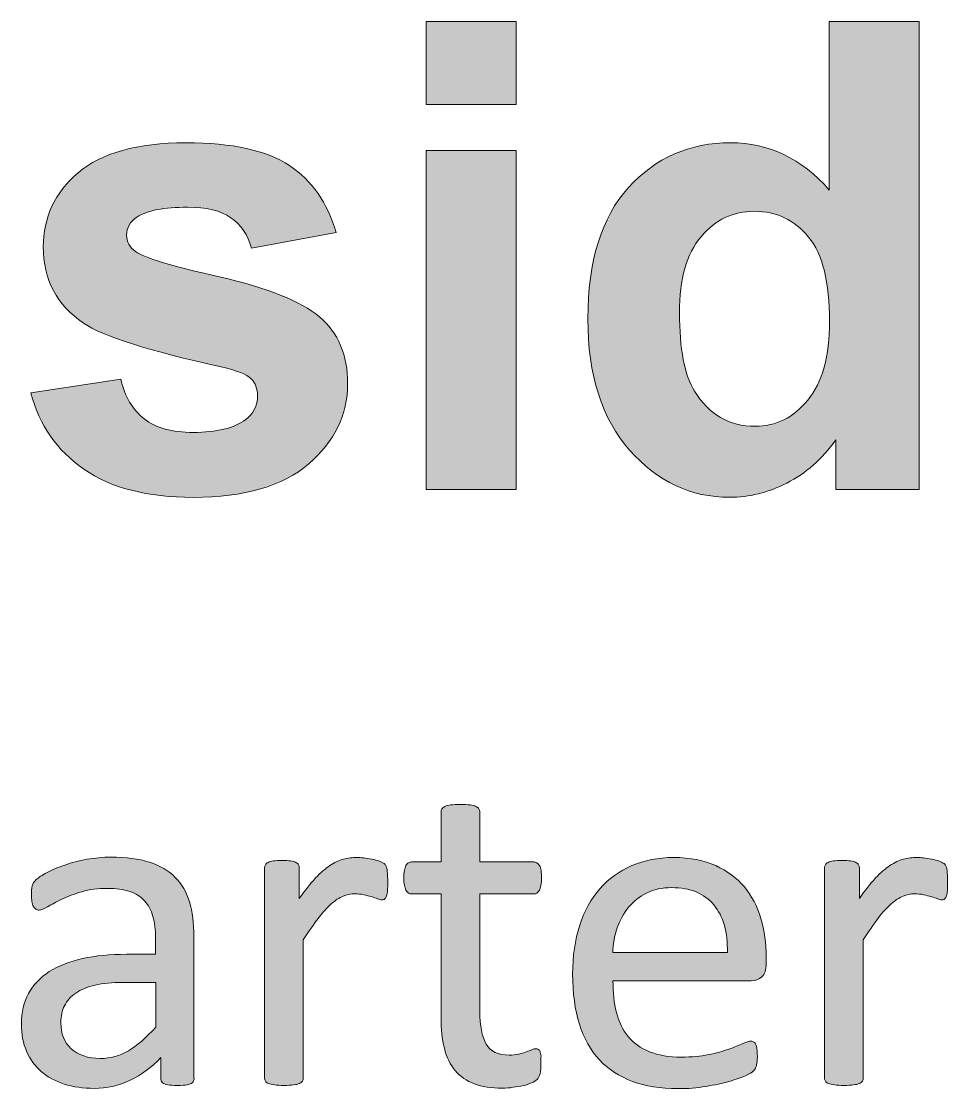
# Model space of a CAD drawing. Header units: inches. Extents: x 247 to 2765, y -1897 to -1110.
# Drawn here: x 695.61 to 703.25, y -1879.06 to -1870.26 of the extents above; entities that cross this region are included whole.
import ezdxf

# ---------------------------------------------------------------- set-up
doc = ezdxf.new("R2010")
doc.units = ezdxf.units.IN
doc.header["$MEASUREMENT"] = 0
doc.layers.add('Layer 1', color=7, linetype='Continuous')

# ---------------------------------------------------------------- blocks, each defined once
blk = doc.blocks.new('block 48')
at = {"layer": 'Layer 1', "true_color": 0x010202}
h = blk.add_hatch(color=98, dxfattribs=at)
h.dxf.hatch_style = 2
edge = h.paths.add_edge_path()
edge.add_spline(control_points=[(699.8951, -1878.8479), (699.8951, -1878.8845), (699.893, -1878.9141), (699.8879, -1878.9372), (699.882, -1878.9585), (699.8751, -1878.9737), (699.8648, -1878.9847), (699.8551, -1878.9947), (699.84, -1879.0047), (699.8186, -1879.0136), (699.7973, -1879.0216), (699.7745, -1879.0302), (699.749, -1879.0357), (699.7228, -1879.0429), (699.6946, -1879.0467), (699.665, -1879.0502), (699.6353, -1879.0553), (699.6064, -1879.0574), (699.5768, -1879.0574), (699.4865, -1879.0574), (699.4086, -1879.045), (699.3459, -1879.0205), (699.2812, -1878.9981), (699.2288, -1878.9606), (699.1882, -1878.9124), (699.1475, -1878.8641), (699.1172, -1878.8025), (699.0986, -1878.7284), (699.0796, -1878.6547), (699.071, -1878.5678), (699.071, -1878.469), (699.071, -1878.469), (699.071, -1877.4554), (699.071, -1877.4554), (699.071, -1877.4554), (698.8281, -1877.4554), (698.8281, -1877.4554), (698.8082, -1877.4554), (698.793, -1877.4451), (698.782, -1877.4244), (698.7703, -1877.4027), (698.7641, -1877.3707), (698.7641, -1877.3245), (698.7641, -1877.2997), (698.7661, -1877.2797), (698.7696, -1877.2625), (698.773, -1877.2449), (698.7772, -1877.2322), (698.782, -1877.2212), (698.7871, -1877.2101), (698.793, -1877.2026), (698.8027, -1877.1984), (698.8102, -1877.1936), (698.8206, -1877.1915), (698.8302, -1877.1915), (698.8302, -1877.1915), (699.0714, -1877.1915), (699.0714, -1877.1915), (699.0714, -1877.1915), (699.0714, -1876.7795), (699.0714, -1876.7795), (699.0714, -1876.7699), (699.0734, -1876.7623), (699.0786, -1876.754), (699.0841, -1876.7468), (699.0917, -1876.7395), (699.1034, -1876.734), (699.1151, -1876.7268), (699.1323, -1876.7244), (699.153, -1876.7216), (699.1744, -1876.7189), (699.1995, -1876.7175), (699.2309, -1876.7175), (699.2633, -1876.7175), (699.2894, -1876.7189), (699.3101, -1876.7216), (699.3308, -1876.7244), (699.347, -1876.7278), (699.3583, -1876.734), (699.3701, -1876.7395), (699.3787, -1876.7464), (699.3832, -1876.754), (699.3887, -1876.7623), (699.3904, -1876.7699), (699.3904, -1876.7795), (699.3904, -1876.7795), (699.3904, -1877.1915), (699.3904, -1877.1915), (699.3904, -1877.1915), (699.8362, -1877.1915), (699.8362, -1877.1915), (699.8458, -1877.1915), (699.8562, -1877.1936), (699.8624, -1877.1984), (699.8699, -1877.2043), (699.8768, -1877.2108), (699.8837, -1877.2212), (699.8899, -1877.2322), (699.8927, -1877.2449), (699.8961, -1877.2625), (699.8989, -1877.279), (699.9003, -1877.299), (699.9003, -1877.3245), (699.9003, -1877.3707), (699.8941, -1877.4038), (699.8823, -1877.4244), (699.8713, -1877.4451), (699.8562, -1877.4554), (699.8362, -1877.4554), (699.8362, -1877.4554), (699.3904, -1877.4554), (699.3904, -1877.4554), (699.3904, -1877.4554), (699.3904, -1878.4228), (699.3904, -1878.4228), (699.3904, -1878.542), (699.409, -1878.6323), (699.4434, -1878.6929), (699.4786, -1878.7542), (699.5409, -1878.7845), (699.6329, -1878.7845), (699.6619, -1878.7845), (699.6877, -1878.7818), (699.7122, -1878.7773), (699.7345, -1878.7701), (699.7556, -1878.7656), (699.7742, -1878.7577), (699.7928, -1878.7515), (699.8079, -1878.747), (699.821, -1878.7398), (699.8327, -1878.7336), (699.8444, -1878.7325), (699.8562, -1878.7325), (699.8624, -1878.7325), (699.8679, -1878.7339), (699.8741, -1878.7373), (699.8806, -1878.7401), (699.8844, -1878.7463), (699.8879, -1878.7553), (699.8906, -1878.7649), (699.8941, -1878.7777), (699.8961, -1878.7925), (699.8944, -1878.8062), (699.8951, -1878.8249), (699.8951, -1878.8479)], knot_values=[0, 0, 0, 0, 1, 1, 1, 2, 2, 2, 3, 3, 3, 4, 4, 4, 5, 5, 5, 6, 6, 6, 7, 7, 7, 8, 8, 8, 9, 9, 9, 10, 10, 10, 11, 11, 11, 12, 12, 12, 13, 13, 13, 14, 14, 14, 15, 15, 15, 16, 16, 16, 17, 17, 17, 18, 18, 18, 19, 19, 19, 20, 20, 20, 21, 21, 21, 22, 22, 22, 23, 23, 23, 24, 24, 24, 25, 25, 25, 26, 26, 26, 27, 27, 27, 28, 28, 28, 29, 29, 29, 30, 30, 30, 31, 31, 31, 32, 32, 32, 33, 33, 33, 34, 34, 34, 35, 35, 35, 36, 36, 36, 37, 37, 37, 38, 38, 38, 39, 39, 39, 40, 40, 40, 41, 41, 41, 42, 42, 42, 43, 43, 43, 44, 44, 44, 45, 45, 45, 46, 46, 46, 47, 47, 47, 48, 48, 48, 48], degree=3, periodic=1)
h = blk.add_hatch(color=98, dxfattribs=at)
h.dxf.hatch_style = 2
edge = h.paths.add_edge_path()
edge.add_spline(control_points=[(697.0343, -1878.9761), (697.0343, -1878.9913), (697.0281, -1879.003), (697.0184, -1879.0123), (697.0088, -1879.0195), (696.995, -1879.0254), (696.9764, -1879.0295), (696.9585, -1879.0329), (696.9323, -1879.035), (696.8965, -1879.035), (696.8634, -1879.035), (696.8365, -1879.0329), (696.8159, -1879.0295), (696.7959, -1879.0254), (696.7814, -1879.0198), (696.7725, -1879.0123), (696.7642, -1879.004), (696.7597, -1878.9913), (696.7597, -1878.9761), (696.7597, -1878.9761), (696.7597, -1878.8038), (696.7597, -1878.8038), (696.6836, -1878.8845), (696.5995, -1878.9465), (696.5058, -1878.9913), (696.4121, -1879.0367), (696.3143, -1879.0588), (696.2102, -1879.0588), (696.1186, -1879.0588), (696.0359, -1879.0471), (695.9622, -1879.0229), (695.8884, -1878.9992), (695.8251, -1878.9647), (695.7734, -1878.9196), (695.722, -1878.8745), (695.6811, -1878.8204), (695.6521, -1878.7532), (695.6232, -1878.6877), (695.6087, -1878.6137), (695.6087, -1878.53), (695.6087, -1878.4321), (695.629, -1878.3467), (695.6686, -1878.2757), (695.7079, -1878.2034), (695.7651, -1878.1434), (695.8395, -1878.0955), (695.9139, -1878.048), (696.0056, -1878.0132), (696.1127, -1877.988), (696.2206, -1877.9653), (696.3418, -1877.9529), (696.4762, -1877.9529), (696.4762, -1877.9529), (696.7156, -1877.9529), (696.7156, -1877.9529), (696.7156, -1877.9529), (696.7156, -1877.8175), (696.7156, -1877.8175), (696.7156, -1877.751), (696.7084, -1877.6918), (696.6939, -1877.6401), (696.6801, -1877.5888), (696.657, -1877.5453), (696.6257, -1877.5126), (696.594, -1877.4782), (696.5537, -1877.4527), (696.5031, -1877.4348), (696.4528, -1877.4172), (696.3914, -1877.4093), (696.3187, -1877.4093), (696.2398, -1877.4093), (696.1696, -1877.4179), (696.1076, -1877.4375), (696.0442, -1877.4561), (695.9904, -1877.4758), (695.9436, -1877.4988), (695.896, -1877.5209), (695.8574, -1877.5422), (695.8257, -1877.5608), (695.794, -1877.5795), (695.7713, -1877.5884), (695.7555, -1877.5884), (695.7458, -1877.5884), (695.7355, -1877.5863), (695.7286, -1877.5808), (695.7214, -1877.575), (695.7141, -1877.5681), (695.7086, -1877.5581), (695.7014, -1877.5478), (695.6983, -1877.5347), (695.6962, -1877.5181), (695.6928, -1877.5023), (695.6914, -1877.4844), (695.6914, -1877.4668), (695.6914, -1877.4334), (695.6941, -1877.4089), (695.6986, -1877.3893), (695.7028, -1877.3707), (695.7138, -1877.3528), (695.731, -1877.3373), (695.7496, -1877.3207), (695.7792, -1877.3004), (695.822, -1877.2787), (695.8633, -1877.256), (695.9129, -1877.2353), (695.9687, -1877.2167), (696.0225, -1877.197), (696.0831, -1877.1812), (696.1492, -1877.1695), (696.2154, -1877.1588), (696.2808, -1877.1509), (696.3477, -1877.1509), (696.4731, -1877.1509), (696.5785, -1877.1654), (696.666, -1877.1936), (696.7535, -1877.2219), (696.8231, -1877.2632), (696.8789, -1877.3183), (696.932, -1877.3721), (696.9719, -1877.4406), (696.996, -1877.5209), (697.0202, -1877.6018), (697.0326, -1877.6959), (697.0326, -1877.8051), (697.0326, -1877.8051), (697.0326, -1878.974), (697.0326, -1878.974), (697.0326, -1878.974), (697.0339, -1878.974), (697.0339, -1878.974), (697.0339, -1878.974), (697.0339, -1878.9761), (697.0339, -1878.9761), (697.0339, -1878.9761), (697.0343, -1878.9761), (697.0343, -1878.9761)], knot_values=[0, 0, 0, 0, 1, 1, 1, 2, 2, 2, 3, 3, 3, 4, 4, 4, 5, 5, 5, 6, 6, 6, 7, 7, 7, 8, 8, 8, 9, 9, 9, 10, 10, 10, 11, 11, 11, 12, 12, 12, 13, 13, 13, 14, 14, 14, 15, 15, 15, 16, 16, 16, 17, 17, 17, 18, 18, 18, 19, 19, 19, 20, 20, 20, 21, 21, 21, 22, 22, 22, 23, 23, 23, 24, 24, 24, 25, 25, 25, 26, 26, 26, 27, 27, 27, 28, 28, 28, 29, 29, 29, 30, 30, 30, 31, 31, 31, 32, 32, 32, 33, 33, 33, 34, 34, 34, 35, 35, 35, 36, 36, 36, 37, 37, 37, 38, 38, 38, 39, 39, 39, 40, 40, 40, 41, 41, 41, 42, 42, 42, 43, 43, 43, 44, 44, 44, 45, 45, 45, 45], degree=3, periodic=1)
edge = h.paths.add_edge_path()
edge.add_spline(control_points=[(696.718, -1878.1844), (696.718, -1878.1844), (696.4459, -1878.1844), (696.4459, -1878.1844), (696.3584, -1878.1844), (696.2826, -1878.192), (696.2181, -1878.2068), (696.1534, -1878.222), (696.1003, -1878.2433), (696.0583, -1878.2729), (696.0156, -1878.3012), (695.9846, -1878.3374), (695.9646, -1878.378), (695.9439, -1878.417), (695.935, -1878.4638), (695.935, -1878.5172), (695.935, -1878.6075), (695.9625, -1878.6791), (696.0197, -1878.7322), (696.0769, -1878.7842), (696.1575, -1878.8121), (696.2602, -1878.8121), (696.3429, -1878.8121), (696.4214, -1878.7914), (696.4917, -1878.7487), (696.5633, -1878.7067), (696.6378, -1878.6412), (696.717, -1878.5544), (696.717, -1878.5544), (696.717, -1878.1848), (696.717, -1878.1848), (696.717, -1878.1848), (696.718, -1878.1844), (696.718, -1878.1844), (696.718, -1878.1844), (696.718, -1878.1844), (696.718, -1878.1844)], knot_values=[0, 0, 0, 0, 1, 1, 1, 2, 2, 2, 3, 3, 3, 4, 4, 4, 5, 5, 5, 6, 6, 6, 7, 7, 7, 8, 8, 8, 9, 9, 9, 10, 10, 10, 11, 11, 11, 12, 12, 12, 12], degree=3, periodic=1)
h = blk.add_hatch(color=98, dxfattribs=at)
h.dxf.hatch_style = 2
edge = h.paths.add_edge_path()
edge.add_spline(control_points=[(698.6314, -1877.3545), (698.6314, -1877.3827), (698.6307, -1877.4058), (698.6294, -1877.4261), (698.628, -1877.4454), (698.6252, -1877.4606), (698.6221, -1877.4709), (698.6176, -1877.482), (698.6135, -1877.4902), (698.6077, -1877.4964), (698.6004, -1877.5019), (698.5942, -1877.5037), (698.5839, -1877.5037), (698.5736, -1877.5037), (698.5615, -1877.5009), (698.5467, -1877.4964), (698.5322, -1877.4892), (698.515, -1877.4847), (698.4964, -1877.4775), (698.4771, -1877.472), (698.4571, -1877.4675), (698.4337, -1877.4616), (698.4096, -1877.4568), (698.3851, -1877.4544), (698.3586, -1877.4544), (698.3255, -1877.4544), (698.2938, -1877.4606), (698.2635, -1877.4737), (698.2318, -1877.4868), (698.1994, -1877.5074), (698.166, -1877.5371), (698.1322, -1877.5667), (698.0968, -1877.606), (698.0589, -1877.6542), (698.0223, -1877.7049), (697.9796, -1877.7641), (697.9348, -1877.8351), (697.9348, -1877.8351), (697.9348, -1878.9744), (697.9348, -1878.9744), (697.9348, -1878.9847), (697.9317, -1878.994), (697.9273, -1879.0006), (697.9224, -1879.0071), (697.9138, -1879.0136), (697.9031, -1879.0185), (697.8914, -1879.025), (697.8756, -1879.0274), (697.8546, -1879.0302), (697.8335, -1879.0329), (697.8074, -1879.0343), (697.775, -1879.0343), (697.7433, -1879.0343), (697.7185, -1879.0329), (697.6971, -1879.0302), (697.6758, -1879.0281), (697.6603, -1879.0229), (697.6475, -1879.0185), (697.6355, -1879.0136), (697.6262, -1879.0074), (697.6227, -1879.0006), (697.6186, -1878.993), (697.6158, -1878.9847), (697.6158, -1878.9744), (697.6158, -1878.9744), (697.6158, -1877.2401), (697.6158, -1877.2401), (697.6158, -1877.2301), (697.6172, -1877.2208), (697.6217, -1877.2139), (697.6262, -1877.2074), (697.633, -1877.2012), (697.6441, -1877.1946), (697.6558, -1877.1891), (697.6702, -1877.185), (697.6882, -1877.1829), (697.7068, -1877.1809), (697.7302, -1877.1802), (697.7598, -1877.1802), (697.7881, -1877.1802), (697.8112, -1877.1809), (697.8294, -1877.1829), (697.8487, -1877.1853), (697.8632, -1877.1902), (697.8728, -1877.1946), (697.8828, -1877.2019), (697.8914, -1877.207), (697.8949, -1877.2139), (697.8987, -1877.2215), (697.9018, -1877.2301), (697.9018, -1877.2401), (697.9018, -1877.2401), (697.9018, -1877.4923), (697.9018, -1877.4923), (697.95, -1877.4244), (697.9948, -1877.3676), (698.0361, -1877.3235), (698.0771, -1877.2801), (698.1167, -1877.2449), (698.1546, -1877.2208), (698.1915, -1877.1953), (698.229, -1877.1781), (698.2652, -1877.1685), (698.3021, -1877.1605), (698.3383, -1877.154), (698.3758, -1877.154), (698.393, -1877.154), (698.4123, -1877.1554), (698.433, -1877.1585), (698.4544, -1877.1598), (698.4764, -1877.164), (698.4991, -1877.1678), (698.5219, -1877.1743), (698.5432, -1877.1788), (698.5622, -1877.185), (698.5811, -1877.1922), (698.5942, -1877.1981), (698.6018, -1877.2053), (698.6094, -1877.2115), (698.6142, -1877.2177), (698.617, -1877.2239), (698.6201, -1877.2294), (698.6225, -1877.237), (698.6245, -1877.2463), (698.6259, -1877.2542), (698.628, -1877.2684), (698.6287, -1877.2846), (698.6294, -1877.3007), (698.6314, -1877.3255), (698.6314, -1877.3545)], knot_values=[0, 0, 0, 0, 1, 1, 1, 2, 2, 2, 3, 3, 3, 4, 4, 4, 5, 5, 5, 6, 6, 6, 7, 7, 7, 8, 8, 8, 9, 9, 9, 10, 10, 10, 11, 11, 11, 12, 12, 12, 13, 13, 13, 14, 14, 14, 15, 15, 15, 16, 16, 16, 17, 17, 17, 18, 18, 18, 19, 19, 19, 20, 20, 20, 21, 21, 21, 22, 22, 22, 23, 23, 23, 24, 24, 24, 25, 25, 25, 26, 26, 26, 27, 27, 27, 28, 28, 28, 29, 29, 29, 30, 30, 30, 31, 31, 31, 32, 32, 32, 33, 33, 33, 34, 34, 34, 35, 35, 35, 36, 36, 36, 37, 37, 37, 38, 38, 38, 39, 39, 39, 40, 40, 40, 41, 41, 41, 42, 42, 42, 43, 43, 43, 43], degree=3, periodic=1)
h = blk.add_hatch(color=98, dxfattribs=at)
h.dxf.hatch_style = 2
edge = h.paths.add_edge_path()
edge.add_spline(control_points=[(701.7537, -1878.0328), (701.7537, -1878.0831), (701.7417, -1878.1183), (701.7169, -1878.1396), (701.6921, -1878.162), (701.6631, -1878.1713), (701.6307, -1878.1713), (701.6307, -1878.1713), (700.4894, -1878.1713), (700.4894, -1878.1713), (700.4894, -1878.2678), (700.498, -1878.3553), (700.5183, -1878.4318), (700.5379, -1878.5089), (700.5696, -1878.5751), (700.6144, -1878.6305), (700.6592, -1878.686), (700.7185, -1878.7274), (700.7901, -1878.7563), (700.8625, -1878.7859), (700.9514, -1878.8011), (701.0554, -1878.8011), (701.1381, -1878.8011), (701.2118, -1878.7942), (701.2766, -1878.7804), (701.3413, -1878.7673), (701.3972, -1878.7522), (701.444, -1878.7356), (701.4922, -1878.7191), (701.5294, -1878.7039), (701.5605, -1878.6901), (701.5908, -1878.6771), (701.6128, -1878.6695), (701.6287, -1878.6695), (701.6373, -1878.6695), (701.6459, -1878.6722), (701.6524, -1878.6771), (701.6597, -1878.6812), (701.6645, -1878.6881), (701.6693, -1878.697), (701.6728, -1878.7063), (701.6762, -1878.7194), (701.6766, -1878.7349), (701.6793, -1878.7508), (701.6807, -1878.7701), (701.6807, -1878.7935), (701.6807, -1878.81), (701.68, -1878.8245), (701.6786, -1878.8369), (701.6766, -1878.8493), (701.6752, -1878.8593), (701.6731, -1878.87), (701.671, -1878.8807), (701.6669, -1878.8879), (701.6641, -1878.8962), (701.6586, -1878.9031), (701.6545, -1878.9106), (701.6462, -1878.9182), (701.6387, -1878.9258), (701.6187, -1878.9379), (701.5835, -1878.9544), (701.5484, -1878.9702), (701.5029, -1878.9861), (701.4478, -1879.0012), (701.3934, -1879.0164), (701.3286, -1879.0309), (701.2562, -1879.0426), (701.1832, -1879.055), (701.106, -1879.0612), (701.0247, -1879.0612), (700.8821, -1879.0612), (700.7567, -1879.0412), (700.6496, -1879.0012), (700.5424, -1878.9613), (700.4518, -1878.9027), (700.3781, -1878.8242), (700.3051, -1878.746), (700.2499, -1878.6478), (700.2124, -1878.5293), (700.1755, -1878.4114), (700.1569, -1878.2726), (700.1569, -1878.1172), (700.1569, -1877.9684), (700.1769, -1877.833), (700.2148, -1877.7138), (700.2527, -1877.5953), (700.3092, -1877.4947), (700.3815, -1877.4124), (700.4539, -1877.3297), (700.5421, -1877.2663), (700.6447, -1877.2215), (700.7474, -1877.1774), (700.8618, -1877.155), (700.9899, -1877.155), (701.1271, -1877.155), (701.2425, -1877.1774), (701.3372, -1877.2215), (701.4326, -1877.2656), (701.5115, -1877.3242), (701.5735, -1877.3979), (701.6356, -1877.4716), (701.6814, -1877.5584), (701.71, -1877.6577), (701.7389, -1877.7565), (701.7527, -1877.8626), (701.7527, -1877.9756), (701.7527, -1877.9756), (701.7537, -1878.0328), (701.7537, -1878.0328), (701.7537, -1878.0328), (701.7537, -1878.0328), (701.7537, -1878.0328)], knot_values=[0, 0, 0, 0, 1, 1, 1, 2, 2, 2, 3, 3, 3, 4, 4, 4, 5, 5, 5, 6, 6, 6, 7, 7, 7, 8, 8, 8, 9, 9, 9, 10, 10, 10, 11, 11, 11, 12, 12, 12, 13, 13, 13, 14, 14, 14, 15, 15, 15, 16, 16, 16, 17, 17, 17, 18, 18, 18, 19, 19, 19, 20, 20, 20, 21, 21, 21, 22, 22, 22, 23, 23, 23, 24, 24, 24, 25, 25, 25, 26, 26, 26, 27, 27, 27, 28, 28, 28, 29, 29, 29, 30, 30, 30, 31, 31, 31, 32, 32, 32, 33, 33, 33, 34, 34, 34, 35, 35, 35, 36, 36, 36, 37, 37, 37, 37], degree=3, periodic=1)
edge = h.paths.add_edge_path()
edge.add_spline(control_points=[(701.4333, -1877.9388), (701.4375, -1877.7703), (701.3996, -1877.6394), (701.3217, -1877.546), (701.2438, -1877.4503), (701.1281, -1877.4034), (700.9744, -1877.4034), (700.8952, -1877.4034), (700.827, -1877.4179), (700.767, -1877.4475), (700.7078, -1877.4771), (700.6575, -1877.5164), (700.6182, -1877.5646), (700.5776, -1877.6146), (700.5466, -1877.6707), (700.5245, -1877.7355), (700.5021, -1877.7999), (700.4894, -1877.8678), (700.4876, -1877.9388), (700.4876, -1877.9388), (701.4333, -1877.9388), (701.4333, -1877.9388), (701.4333, -1877.9388), (701.4333, -1877.9388), (701.4333, -1877.9388)], knot_values=[0, 0, 0, 0, 1, 1, 1, 2, 2, 2, 3, 3, 3, 4, 4, 4, 5, 5, 5, 6, 6, 6, 7, 7, 7, 8, 8, 8, 8], degree=3, periodic=1)
h = blk.add_hatch(color=98, dxfattribs=at)
h.dxf.hatch_style = 2
edge = h.paths.add_edge_path()
edge.add_spline(control_points=[(703.2506, -1877.3545), (703.2506, -1877.3827), (703.2499, -1877.4058), (703.2485, -1877.4261), (703.2479, -1877.4454), (703.2444, -1877.4606), (703.2413, -1877.4709), (703.2372, -1877.482), (703.2324, -1877.4902), (703.2268, -1877.4964), (703.22, -1877.5019), (703.2131, -1877.5037), (703.2027, -1877.5037), (703.1931, -1877.5037), (703.1807, -1877.5009), (703.1662, -1877.4964), (703.1517, -1877.4892), (703.1345, -1877.4847), (703.1159, -1877.4775), (703.0959, -1877.472), (703.0759, -1877.4675), (703.0525, -1877.4616), (703.0298, -1877.4568), (703.0043, -1877.4544), (702.9774, -1877.4544), (702.945, -1877.4544), (702.9127, -1877.4606), (702.8823, -1877.4737), (702.8513, -1877.4868), (702.8183, -1877.5074), (702.7852, -1877.5371), (702.7511, -1877.5667), (702.7156, -1877.606), (702.678, -1877.6542), (702.6412, -1877.7049), (702.5991, -1877.7641), (702.5544, -1877.8351), (702.5544, -1877.8351), (702.5544, -1878.9744), (702.5544, -1878.9744), (702.5544, -1878.9847), (702.5516, -1878.994), (702.5468, -1879.0006), (702.5416, -1879.0074), (702.5333, -1879.0136), (702.5223, -1879.0185), (702.5113, -1879.025), (702.4948, -1879.0274), (702.4741, -1879.0302), (702.4527, -1879.0329), (702.4269, -1879.0343), (702.3942, -1879.0343), (702.3632, -1879.0343), (702.338, -1879.0329), (702.317, -1879.0302), (702.2953, -1879.0281), (702.2801, -1879.0229), (702.2674, -1879.0185), (702.2557, -1879.0136), (702.246, -1879.0074), (702.2426, -1879.0006), (702.2378, -1878.993), (702.2353, -1878.9847), (702.2353, -1878.9744), (702.2353, -1878.9744), (702.2353, -1877.2401), (702.2353, -1877.2401), (702.2353, -1877.2301), (702.2371, -1877.2208), (702.2419, -1877.2139), (702.2453, -1877.207), (702.2529, -1877.2012), (702.2639, -1877.1946), (702.275, -1877.1891), (702.2901, -1877.185), (702.308, -1877.1829), (702.3266, -1877.1809), (702.3494, -1877.1802), (702.379, -1877.1802), (702.4073, -1877.1802), (702.4307, -1877.1809), (702.4493, -1877.1829), (702.4679, -1877.1853), (702.4824, -1877.1902), (702.4927, -1877.1946), (702.5023, -1877.2019), (702.5106, -1877.207), (702.5151, -1877.2139), (702.5185, -1877.2215), (702.522, -1877.2301), (702.522, -1877.2401), (702.522, -1877.2401), (702.522, -1877.4923), (702.522, -1877.4923), (702.5695, -1877.4244), (702.6143, -1877.3676), (702.6563, -1877.3235), (702.697, -1877.2801), (702.7373, -1877.2449), (702.7748, -1877.2208), (702.8117, -1877.1953), (702.8486, -1877.1781), (702.8854, -1877.1685), (702.922, -1877.1605), (702.9585, -1877.154), (702.9957, -1877.154), (703.0129, -1877.154), (703.0322, -1877.1554), (703.0522, -1877.1585), (703.0746, -1877.1598), (703.0956, -1877.164), (703.1187, -1877.1678), (703.1414, -1877.1743), (703.1628, -1877.1788), (703.1821, -1877.185), (703.2007, -1877.1922), (703.2138, -1877.1981), (703.2213, -1877.2053), (703.2286, -1877.2115), (703.2337, -1877.2177), (703.2365, -1877.2239), (703.2392, -1877.2294), (703.2413, -1877.237), (703.2434, -1877.2463), (703.2454, -1877.2546), (703.2472, -1877.2684), (703.2479, -1877.2846), (703.2485, -1877.3007), (703.2506, -1877.3255), (703.2506, -1877.3545)], knot_values=[0, 0, 0, 0, 1, 1, 1, 2, 2, 2, 3, 3, 3, 4, 4, 4, 5, 5, 5, 6, 6, 6, 7, 7, 7, 8, 8, 8, 9, 9, 9, 10, 10, 10, 11, 11, 11, 12, 12, 12, 13, 13, 13, 14, 14, 14, 15, 15, 15, 16, 16, 16, 17, 17, 17, 18, 18, 18, 19, 19, 19, 20, 20, 20, 21, 21, 21, 22, 22, 22, 23, 23, 23, 24, 24, 24, 25, 25, 25, 26, 26, 26, 27, 27, 27, 28, 28, 28, 29, 29, 29, 30, 30, 30, 31, 31, 31, 32, 32, 32, 33, 33, 33, 34, 34, 34, 35, 35, 35, 36, 36, 36, 37, 37, 37, 38, 38, 38, 39, 39, 39, 40, 40, 40, 41, 41, 41, 42, 42, 42, 43, 43, 43, 43], degree=3, periodic=1)
at = {"layer": 'Layer 1', "lineweight": 0}
for points, knots in [([(699.8951, -1878.8479), (699.8951, -1878.8845), (699.893, -1878.9141), (699.8879, -1878.9372), (699.882, -1878.9585), (699.8751, -1878.9737), (699.8648, -1878.9847), (699.8551, -1878.9947), (699.84, -1879.0047), (699.8186, -1879.0136), (699.7973, -1879.0216), (699.7745, -1879.0302), (699.749, -1879.0357), (699.7228, -1879.0429), (699.6946, -1879.0467), (699.665, -1879.0502), (699.6353, -1879.0553), (699.6064, -1879.0574), (699.5768, -1879.0574), (699.4865, -1879.0574), (699.4086, -1879.045), (699.3459, -1879.0205), (699.2812, -1878.9981), (699.2288, -1878.9606), (699.1882, -1878.9124), (699.1475, -1878.8641), (699.1172, -1878.8025), (699.0986, -1878.7284), (699.0796, -1878.6547), (699.071, -1878.5678), (699.071, -1878.469), (699.071, -1878.469), (699.071, -1877.4554), (699.071, -1877.4554), (699.071, -1877.4554), (698.8281, -1877.4554), (698.8281, -1877.4554), (698.8082, -1877.4554), (698.793, -1877.4451), (698.782, -1877.4244), (698.7703, -1877.4027), (698.7641, -1877.3707), (698.7641, -1877.3245), (698.7641, -1877.2997), (698.7661, -1877.2797), (698.7696, -1877.2625), (698.773, -1877.2449), (698.7772, -1877.2322), (698.782, -1877.2212), (698.7871, -1877.2101), (698.793, -1877.2026), (698.8027, -1877.1984), (698.8102, -1877.1936), (698.8206, -1877.1915), (698.8302, -1877.1915), (698.8302, -1877.1915), (699.0714, -1877.1915), (699.0714, -1877.1915), (699.0714, -1877.1915), (699.0714, -1876.7795), (699.0714, -1876.7795), (699.0714, -1876.7699), (699.0734, -1876.7623), (699.0786, -1876.754), (699.0841, -1876.7468), (699.0917, -1876.7395), (699.1034, -1876.734), (699.1151, -1876.7268), (699.1323, -1876.7244), (699.153, -1876.7216), (699.1744, -1876.7189), (699.1995, -1876.7175), (699.2309, -1876.7175), (699.2633, -1876.7175), (699.2894, -1876.7189), (699.3101, -1876.7216), (699.3308, -1876.7244), (699.347, -1876.7278), (699.3583, -1876.734), (699.3701, -1876.7395), (699.3787, -1876.7464), (699.3832, -1876.754), (699.3887, -1876.7623), (699.3904, -1876.7699), (699.3904, -1876.7795), (699.3904, -1876.7795), (699.3904, -1877.1915), (699.3904, -1877.1915), (699.3904, -1877.1915), (699.8362, -1877.1915), (699.8362, -1877.1915), (699.8458, -1877.1915), (699.8562, -1877.1936), (699.8624, -1877.1984), (699.8699, -1877.2043), (699.8768, -1877.2108), (699.8837, -1877.2212), (699.8899, -1877.2322), (699.8927, -1877.2449), (699.8961, -1877.2625), (699.8989, -1877.279), (699.9003, -1877.299), (699.9003, -1877.3245), (699.9003, -1877.3707), (699.8941, -1877.4038), (699.8823, -1877.4244), (699.8713, -1877.4451), (699.8562, -1877.4554), (699.8362, -1877.4554), (699.8362, -1877.4554), (699.3904, -1877.4554), (699.3904, -1877.4554), (699.3904, -1877.4554), (699.3904, -1878.4228), (699.3904, -1878.4228), (699.3904, -1878.542), (699.409, -1878.6323), (699.4434, -1878.6929), (699.4786, -1878.7542), (699.5409, -1878.7845), (699.6329, -1878.7845), (699.6619, -1878.7845), (699.6877, -1878.7818), (699.7122, -1878.7773), (699.7345, -1878.7701), (699.7556, -1878.7656), (699.7742, -1878.7577), (699.7928, -1878.7515), (699.8079, -1878.747), (699.821, -1878.7398), (699.8327, -1878.7336), (699.8444, -1878.7325), (699.8562, -1878.7325), (699.8624, -1878.7325), (699.8679, -1878.7339), (699.8741, -1878.7373), (699.8806, -1878.7401), (699.8844, -1878.7463), (699.8879, -1878.7553), (699.8906, -1878.7649), (699.8941, -1878.7777), (699.8961, -1878.7925), (699.8944, -1878.8062), (699.8951, -1878.8249), (699.8951, -1878.8479)], [0, 0, 0, 0, 1, 1, 1, 2, 2, 2, 3, 3, 3, 4, 4, 4, 5, 5, 5, 6, 6, 6, 7, 7, 7, 8, 8, 8, 9, 9, 9, 10, 10, 10, 11, 11, 11, 12, 12, 12, 13, 13, 13, 14, 14, 14, 15, 15, 15, 16, 16, 16, 17, 17, 17, 18, 18, 18, 19, 19, 19, 20, 20, 20, 21, 21, 21, 22, 22, 22, 23, 23, 23, 24, 24, 24, 25, 25, 25, 26, 26, 26, 27, 27, 27, 28, 28, 28, 29, 29, 29, 30, 30, 30, 31, 31, 31, 32, 32, 32, 33, 33, 33, 34, 34, 34, 35, 35, 35, 36, 36, 36, 37, 37, 37, 38, 38, 38, 39, 39, 39, 40, 40, 40, 41, 41, 41, 42, 42, 42, 43, 43, 43, 44, 44, 44, 45, 45, 45, 46, 46, 46, 47, 47, 47, 48, 48, 48, 48]), ([(697.0343, -1878.9761), (697.0343, -1878.9913), (697.0281, -1879.003), (697.0184, -1879.0123), (697.0088, -1879.0195), (696.995, -1879.0254), (696.9764, -1879.0295), (696.9585, -1879.0329), (696.9323, -1879.035), (696.8965, -1879.035), (696.8634, -1879.035), (696.8365, -1879.0329), (696.8159, -1879.0295), (696.7959, -1879.0254), (696.7814, -1879.0198), (696.7725, -1879.0123), (696.7642, -1879.004), (696.7597, -1878.9913), (696.7597, -1878.9761), (696.7597, -1878.9761), (696.7597, -1878.8038), (696.7597, -1878.8038), (696.6836, -1878.8845), (696.5995, -1878.9465), (696.5058, -1878.9913), (696.4121, -1879.0367), (696.3143, -1879.0588), (696.2102, -1879.0588), (696.1186, -1879.0588), (696.0359, -1879.0471), (695.9622, -1879.0229), (695.8884, -1878.9992), (695.8251, -1878.9647), (695.7734, -1878.9196), (695.722, -1878.8745), (695.6811, -1878.8204), (695.6521, -1878.7532), (695.6232, -1878.6877), (695.6087, -1878.6137), (695.6087, -1878.53), (695.6087, -1878.4321), (695.629, -1878.3467), (695.6686, -1878.2757), (695.7079, -1878.2034), (695.7651, -1878.1434), (695.8395, -1878.0955), (695.9139, -1878.048), (696.0056, -1878.0132), (696.1127, -1877.988), (696.2206, -1877.9653), (696.3418, -1877.9529), (696.4762, -1877.9529), (696.4762, -1877.9529), (696.7156, -1877.9529), (696.7156, -1877.9529), (696.7156, -1877.9529), (696.7156, -1877.8175), (696.7156, -1877.8175), (696.7156, -1877.751), (696.7084, -1877.6918), (696.6939, -1877.6401), (696.6801, -1877.5888), (696.657, -1877.5453), (696.6257, -1877.5126), (696.594, -1877.4782), (696.5537, -1877.4527), (696.5031, -1877.4348), (696.4528, -1877.4172), (696.3914, -1877.4093), (696.3187, -1877.4093), (696.2398, -1877.4093), (696.1696, -1877.4179), (696.1076, -1877.4375), (696.0442, -1877.4561), (695.9904, -1877.4758), (695.9436, -1877.4988), (695.896, -1877.5209), (695.8574, -1877.5422), (695.8257, -1877.5608), (695.794, -1877.5795), (695.7713, -1877.5884), (695.7555, -1877.5884), (695.7458, -1877.5884), (695.7355, -1877.5863), (695.7286, -1877.5808), (695.7214, -1877.575), (695.7141, -1877.5681), (695.7086, -1877.5581), (695.7014, -1877.5478), (695.6983, -1877.5347), (695.6962, -1877.5181), (695.6928, -1877.5023), (695.6914, -1877.4844), (695.6914, -1877.4668), (695.6914, -1877.4334), (695.6941, -1877.4089), (695.6986, -1877.3893), (695.7028, -1877.3707), (695.7138, -1877.3528), (695.731, -1877.3373), (695.7496, -1877.3207), (695.7792, -1877.3004), (695.822, -1877.2787), (695.8633, -1877.256), (695.9129, -1877.2353), (695.9687, -1877.2167), (696.0225, -1877.197), (696.0831, -1877.1812), (696.1492, -1877.1695), (696.2154, -1877.1588), (696.2808, -1877.1509), (696.3477, -1877.1509), (696.4731, -1877.1509), (696.5785, -1877.1654), (696.666, -1877.1936), (696.7535, -1877.2219), (696.8231, -1877.2632), (696.8789, -1877.3183), (696.932, -1877.3721), (696.9719, -1877.4406), (696.996, -1877.5209), (697.0202, -1877.6018), (697.0326, -1877.6959), (697.0326, -1877.8051), (697.0326, -1877.8051), (697.0326, -1878.974), (697.0326, -1878.974), (697.0326, -1878.974), (697.0339, -1878.974), (697.0339, -1878.974), (697.0339, -1878.974), (697.0339, -1878.9761), (697.0339, -1878.9761), (697.0339, -1878.9761), (697.0343, -1878.9761), (697.0343, -1878.9761)], [0, 0, 0, 0, 1, 1, 1, 2, 2, 2, 3, 3, 3, 4, 4, 4, 5, 5, 5, 6, 6, 6, 7, 7, 7, 8, 8, 8, 9, 9, 9, 10, 10, 10, 11, 11, 11, 12, 12, 12, 13, 13, 13, 14, 14, 14, 15, 15, 15, 16, 16, 16, 17, 17, 17, 18, 18, 18, 19, 19, 19, 20, 20, 20, 21, 21, 21, 22, 22, 22, 23, 23, 23, 24, 24, 24, 25, 25, 25, 26, 26, 26, 27, 27, 27, 28, 28, 28, 29, 29, 29, 30, 30, 30, 31, 31, 31, 32, 32, 32, 33, 33, 33, 34, 34, 34, 35, 35, 35, 36, 36, 36, 37, 37, 37, 38, 38, 38, 39, 39, 39, 40, 40, 40, 41, 41, 41, 42, 42, 42, 43, 43, 43, 44, 44, 44, 45, 45, 45, 45]), ([(698.6314, -1877.3545), (698.6314, -1877.3827), (698.6307, -1877.4058), (698.6294, -1877.4261), (698.628, -1877.4454), (698.6252, -1877.4606), (698.6221, -1877.4709), (698.6176, -1877.482), (698.6135, -1877.4902), (698.6077, -1877.4964), (698.6004, -1877.5019), (698.5942, -1877.5037), (698.5839, -1877.5037), (698.5736, -1877.5037), (698.5615, -1877.5009), (698.5467, -1877.4964), (698.5322, -1877.4892), (698.515, -1877.4847), (698.4964, -1877.4775), (698.4771, -1877.472), (698.4571, -1877.4675), (698.4337, -1877.4616), (698.4096, -1877.4568), (698.3851, -1877.4544), (698.3586, -1877.4544), (698.3255, -1877.4544), (698.2938, -1877.4606), (698.2635, -1877.4737), (698.2318, -1877.4868), (698.1994, -1877.5074), (698.166, -1877.5371), (698.1322, -1877.5667), (698.0968, -1877.606), (698.0589, -1877.6542), (698.0223, -1877.7049), (697.9796, -1877.7641), (697.9348, -1877.8351), (697.9348, -1877.8351), (697.9348, -1878.9744), (697.9348, -1878.9744), (697.9348, -1878.9847), (697.9317, -1878.994), (697.9273, -1879.0006), (697.9224, -1879.0071), (697.9138, -1879.0136), (697.9031, -1879.0185), (697.8914, -1879.025), (697.8756, -1879.0274), (697.8546, -1879.0302), (697.8335, -1879.0329), (697.8074, -1879.0343), (697.775, -1879.0343), (697.7433, -1879.0343), (697.7185, -1879.0329), (697.6971, -1879.0302), (697.6758, -1879.0281), (697.6603, -1879.0229), (697.6475, -1879.0185), (697.6355, -1879.0136), (697.6262, -1879.0074), (697.6227, -1879.0006), (697.6186, -1878.993), (697.6158, -1878.9847), (697.6158, -1878.9744), (697.6158, -1878.9744), (697.6158, -1877.2401), (697.6158, -1877.2401), (697.6158, -1877.2301), (697.6172, -1877.2208), (697.6217, -1877.2139), (697.6262, -1877.2074), (697.633, -1877.2012), (697.6441, -1877.1946), (697.6558, -1877.1891), (697.6702, -1877.185), (697.6882, -1877.1829), (697.7068, -1877.1809), (697.7302, -1877.1802), (697.7598, -1877.1802), (697.7881, -1877.1802), (697.8112, -1877.1809), (697.8294, -1877.1829), (697.8487, -1877.1853), (697.8632, -1877.1902), (697.8728, -1877.1946), (697.8828, -1877.2019), (697.8914, -1877.207), (697.8949, -1877.2139), (697.8987, -1877.2215), (697.9018, -1877.2301), (697.9018, -1877.2401), (697.9018, -1877.2401), (697.9018, -1877.4923), (697.9018, -1877.4923), (697.95, -1877.4244), (697.9948, -1877.3676), (698.0361, -1877.3235), (698.0771, -1877.2801), (698.1167, -1877.2449), (698.1546, -1877.2208), (698.1915, -1877.1953), (698.229, -1877.1781), (698.2652, -1877.1685), (698.3021, -1877.1605), (698.3383, -1877.154), (698.3758, -1877.154), (698.393, -1877.154), (698.4123, -1877.1554), (698.433, -1877.1585), (698.4544, -1877.1598), (698.4764, -1877.164), (698.4991, -1877.1678), (698.5219, -1877.1743), (698.5432, -1877.1788), (698.5622, -1877.185), (698.5811, -1877.1922), (698.5942, -1877.1981), (698.6018, -1877.2053), (698.6094, -1877.2115), (698.6142, -1877.2177), (698.617, -1877.2239), (698.6201, -1877.2294), (698.6225, -1877.237), (698.6245, -1877.2463), (698.6259, -1877.2542), (698.628, -1877.2684), (698.6287, -1877.2846), (698.6294, -1877.3007), (698.6314, -1877.3255), (698.6314, -1877.3545)], [0, 0, 0, 0, 1, 1, 1, 2, 2, 2, 3, 3, 3, 4, 4, 4, 5, 5, 5, 6, 6, 6, 7, 7, 7, 8, 8, 8, 9, 9, 9, 10, 10, 10, 11, 11, 11, 12, 12, 12, 13, 13, 13, 14, 14, 14, 15, 15, 15, 16, 16, 16, 17, 17, 17, 18, 18, 18, 19, 19, 19, 20, 20, 20, 21, 21, 21, 22, 22, 22, 23, 23, 23, 24, 24, 24, 25, 25, 25, 26, 26, 26, 27, 27, 27, 28, 28, 28, 29, 29, 29, 30, 30, 30, 31, 31, 31, 32, 32, 32, 33, 33, 33, 34, 34, 34, 35, 35, 35, 36, 36, 36, 37, 37, 37, 38, 38, 38, 39, 39, 39, 40, 40, 40, 41, 41, 41, 42, 42, 42, 43, 43, 43, 43]), ([(701.7537, -1878.0328), (701.7537, -1878.0831), (701.7417, -1878.1183), (701.7169, -1878.1396), (701.6921, -1878.162), (701.6631, -1878.1713), (701.6307, -1878.1713), (701.6307, -1878.1713), (700.4894, -1878.1713), (700.4894, -1878.1713), (700.4894, -1878.2678), (700.498, -1878.3553), (700.5183, -1878.4318), (700.5379, -1878.5089), (700.5696, -1878.5751), (700.6144, -1878.6305), (700.6592, -1878.686), (700.7185, -1878.7274), (700.7901, -1878.7563), (700.8625, -1878.7859), (700.9514, -1878.8011), (701.0554, -1878.8011), (701.1381, -1878.8011), (701.2118, -1878.7942), (701.2766, -1878.7804), (701.3413, -1878.7673), (701.3972, -1878.7522), (701.444, -1878.7356), (701.4922, -1878.7191), (701.5294, -1878.7039), (701.5605, -1878.6901), (701.5908, -1878.6771), (701.6128, -1878.6695), (701.6287, -1878.6695), (701.6373, -1878.6695), (701.6459, -1878.6722), (701.6524, -1878.6771), (701.6597, -1878.6812), (701.6645, -1878.6881), (701.6693, -1878.697), (701.6728, -1878.7063), (701.6762, -1878.7194), (701.6766, -1878.7349), (701.6793, -1878.7508), (701.6807, -1878.7701), (701.6807, -1878.7935), (701.6807, -1878.81), (701.68, -1878.8245), (701.6786, -1878.8369), (701.6766, -1878.8493), (701.6752, -1878.8593), (701.6731, -1878.87), (701.671, -1878.8807), (701.6669, -1878.8879), (701.6641, -1878.8962), (701.6586, -1878.9031), (701.6545, -1878.9106), (701.6462, -1878.9182), (701.6387, -1878.9258), (701.6187, -1878.9379), (701.5835, -1878.9544), (701.5484, -1878.9702), (701.5029, -1878.9861), (701.4478, -1879.0012), (701.3934, -1879.0164), (701.3286, -1879.0309), (701.2562, -1879.0426), (701.1832, -1879.055), (701.106, -1879.0612), (701.0247, -1879.0612), (700.8821, -1879.0612), (700.7567, -1879.0412), (700.6496, -1879.0012), (700.5424, -1878.9613), (700.4518, -1878.9027), (700.3781, -1878.8242), (700.3051, -1878.746), (700.2499, -1878.6478), (700.2124, -1878.5293), (700.1755, -1878.4114), (700.1569, -1878.2726), (700.1569, -1878.1172), (700.1569, -1877.9684), (700.1769, -1877.833), (700.2148, -1877.7138), (700.2527, -1877.5953), (700.3092, -1877.4947), (700.3815, -1877.4124), (700.4539, -1877.3297), (700.5421, -1877.2663), (700.6447, -1877.2215), (700.7474, -1877.1774), (700.8618, -1877.155), (700.9899, -1877.155), (701.1271, -1877.155), (701.2425, -1877.1774), (701.3372, -1877.2215), (701.4326, -1877.2656), (701.5115, -1877.3242), (701.5735, -1877.3979), (701.6356, -1877.4716), (701.6814, -1877.5584), (701.71, -1877.6577), (701.7389, -1877.7565), (701.7527, -1877.8626), (701.7527, -1877.9756), (701.7527, -1877.9756), (701.7537, -1878.0328), (701.7537, -1878.0328), (701.7537, -1878.0328), (701.7537, -1878.0328), (701.7537, -1878.0328)], [0, 0, 0, 0, 1, 1, 1, 2, 2, 2, 3, 3, 3, 4, 4, 4, 5, 5, 5, 6, 6, 6, 7, 7, 7, 8, 8, 8, 9, 9, 9, 10, 10, 10, 11, 11, 11, 12, 12, 12, 13, 13, 13, 14, 14, 14, 15, 15, 15, 16, 16, 16, 17, 17, 17, 18, 18, 18, 19, 19, 19, 20, 20, 20, 21, 21, 21, 22, 22, 22, 23, 23, 23, 24, 24, 24, 25, 25, 25, 26, 26, 26, 27, 27, 27, 28, 28, 28, 29, 29, 29, 30, 30, 30, 31, 31, 31, 32, 32, 32, 33, 33, 33, 34, 34, 34, 35, 35, 35, 36, 36, 36, 37, 37, 37, 37]), ([(703.2506, -1877.3545), (703.2506, -1877.3827), (703.2499, -1877.4058), (703.2485, -1877.4261), (703.2479, -1877.4454), (703.2444, -1877.4606), (703.2413, -1877.4709), (703.2372, -1877.482), (703.2324, -1877.4902), (703.2268, -1877.4964), (703.22, -1877.5019), (703.2131, -1877.5037), (703.2027, -1877.5037), (703.1931, -1877.5037), (703.1807, -1877.5009), (703.1662, -1877.4964), (703.1517, -1877.4892), (703.1345, -1877.4847), (703.1159, -1877.4775), (703.0959, -1877.472), (703.0759, -1877.4675), (703.0525, -1877.4616), (703.0298, -1877.4568), (703.0043, -1877.4544), (702.9774, -1877.4544), (702.945, -1877.4544), (702.9127, -1877.4606), (702.8823, -1877.4737), (702.8513, -1877.4868), (702.8183, -1877.5074), (702.7852, -1877.5371), (702.7511, -1877.5667), (702.7156, -1877.606), (702.678, -1877.6542), (702.6412, -1877.7049), (702.5991, -1877.7641), (702.5544, -1877.8351), (702.5544, -1877.8351), (702.5544, -1878.9744), (702.5544, -1878.9744), (702.5544, -1878.9847), (702.5516, -1878.994), (702.5468, -1879.0006), (702.5416, -1879.0074), (702.5333, -1879.0136), (702.5223, -1879.0185), (702.5113, -1879.025), (702.4948, -1879.0274), (702.4741, -1879.0302), (702.4527, -1879.0329), (702.4269, -1879.0343), (702.3942, -1879.0343), (702.3632, -1879.0343), (702.338, -1879.0329), (702.317, -1879.0302), (702.2953, -1879.0281), (702.2801, -1879.0229), (702.2674, -1879.0185), (702.2557, -1879.0136), (702.246, -1879.0074), (702.2426, -1879.0006), (702.2378, -1878.993), (702.2353, -1878.9847), (702.2353, -1878.9744), (702.2353, -1878.9744), (702.2353, -1877.2401), (702.2353, -1877.2401), (702.2353, -1877.2301), (702.2371, -1877.2208), (702.2419, -1877.2139), (702.2453, -1877.207), (702.2529, -1877.2012), (702.2639, -1877.1946), (702.275, -1877.1891), (702.2901, -1877.185), (702.308, -1877.1829), (702.3266, -1877.1809), (702.3494, -1877.1802), (702.379, -1877.1802), (702.4073, -1877.1802), (702.4307, -1877.1809), (702.4493, -1877.1829), (702.4679, -1877.1853), (702.4824, -1877.1902), (702.4927, -1877.1946), (702.5023, -1877.2019), (702.5106, -1877.207), (702.5151, -1877.2139), (702.5185, -1877.2215), (702.522, -1877.2301), (702.522, -1877.2401), (702.522, -1877.2401), (702.522, -1877.4923), (702.522, -1877.4923), (702.5695, -1877.4244), (702.6143, -1877.3676), (702.6563, -1877.3235), (702.697, -1877.2801), (702.7373, -1877.2449), (702.7748, -1877.2208), (702.8117, -1877.1953), (702.8486, -1877.1781), (702.8854, -1877.1685), (702.922, -1877.1605), (702.9585, -1877.154), (702.9957, -1877.154), (703.0129, -1877.154), (703.0322, -1877.1554), (703.0522, -1877.1585), (703.0746, -1877.1598), (703.0956, -1877.164), (703.1187, -1877.1678), (703.1414, -1877.1743), (703.1628, -1877.1788), (703.1821, -1877.185), (703.2007, -1877.1922), (703.2138, -1877.1981), (703.2213, -1877.2053), (703.2286, -1877.2115), (703.2337, -1877.2177), (703.2365, -1877.2239), (703.2392, -1877.2294), (703.2413, -1877.237), (703.2434, -1877.2463), (703.2454, -1877.2546), (703.2472, -1877.2684), (703.2479, -1877.2846), (703.2485, -1877.3007), (703.2506, -1877.3255), (703.2506, -1877.3545)], [0, 0, 0, 0, 1, 1, 1, 2, 2, 2, 3, 3, 3, 4, 4, 4, 5, 5, 5, 6, 6, 6, 7, 7, 7, 8, 8, 8, 9, 9, 9, 10, 10, 10, 11, 11, 11, 12, 12, 12, 13, 13, 13, 14, 14, 14, 15, 15, 15, 16, 16, 16, 17, 17, 17, 18, 18, 18, 19, 19, 19, 20, 20, 20, 21, 21, 21, 22, 22, 22, 23, 23, 23, 24, 24, 24, 25, 25, 25, 26, 26, 26, 27, 27, 27, 28, 28, 28, 29, 29, 29, 30, 30, 30, 31, 31, 31, 32, 32, 32, 33, 33, 33, 34, 34, 34, 35, 35, 35, 36, 36, 36, 37, 37, 37, 38, 38, 38, 39, 39, 39, 40, 40, 40, 41, 41, 41, 42, 42, 42, 43, 43, 43, 43]), ([(701.4333, -1877.9388), (701.4375, -1877.7703), (701.3996, -1877.6394), (701.3217, -1877.546), (701.2438, -1877.4503), (701.1281, -1877.4034), (700.9744, -1877.4034), (700.8952, -1877.4034), (700.827, -1877.4179), (700.767, -1877.4475), (700.7078, -1877.4771), (700.6575, -1877.5164), (700.6182, -1877.5646), (700.5776, -1877.6146), (700.5466, -1877.6707), (700.5245, -1877.7355), (700.5021, -1877.7999), (700.4894, -1877.8678), (700.4876, -1877.9388), (700.4876, -1877.9388), (701.4333, -1877.9388), (701.4333, -1877.9388), (701.4333, -1877.9388), (701.4333, -1877.9388), (701.4333, -1877.9388)], [0, 0, 0, 0, 1, 1, 1, 2, 2, 2, 3, 3, 3, 4, 4, 4, 5, 5, 5, 6, 6, 6, 7, 7, 7, 8, 8, 8, 8]), ([(696.718, -1878.1844), (696.718, -1878.1844), (696.4459, -1878.1844), (696.4459, -1878.1844), (696.3584, -1878.1844), (696.2826, -1878.192), (696.2181, -1878.2068), (696.1534, -1878.222), (696.1003, -1878.2433), (696.0583, -1878.2729), (696.0156, -1878.3012), (695.9846, -1878.3374), (695.9646, -1878.378), (695.9439, -1878.417), (695.935, -1878.4638), (695.935, -1878.5172), (695.935, -1878.6075), (695.9625, -1878.6791), (696.0197, -1878.7322), (696.0769, -1878.7842), (696.1575, -1878.8121), (696.2602, -1878.8121), (696.3429, -1878.8121), (696.4214, -1878.7914), (696.4917, -1878.7487), (696.5633, -1878.7067), (696.6378, -1878.6412), (696.717, -1878.5544), (696.717, -1878.5544), (696.717, -1878.1848), (696.717, -1878.1848), (696.717, -1878.1848), (696.718, -1878.1844), (696.718, -1878.1844), (696.718, -1878.1844), (696.718, -1878.1844), (696.718, -1878.1844)], [0, 0, 0, 0, 1, 1, 1, 2, 2, 2, 3, 3, 3, 4, 4, 4, 5, 5, 5, 6, 6, 6, 7, 7, 7, 8, 8, 8, 9, 9, 9, 10, 10, 10, 11, 11, 11, 12, 12, 12, 12])]:
    blk.add_open_spline(points, degree=3, knots=knots, dxfattribs=at)
blk = doc.blocks.new('block 49')
at = {"layer": 'Layer 1', "true_color": 0x010101}
h = blk.add_hatch(color=18, dxfattribs=at)
h.dxf.hatch_style = 2
h.paths.add_polyline_path([(698.9494, -1870.9432), (698.9494, -1870.2583), (699.6901, -1870.2583), (699.6901, -1870.9432)])
h.paths.add_polyline_path([(698.9494, -1874.1206), (698.9494, -1871.3228), (699.6901, -1871.3228), (699.6901, -1874.1206)])
h = blk.add_hatch(color=18, dxfattribs=at)
h.dxf.hatch_style = 2
edge = h.paths.add_edge_path()
edge.add_spline(control_points=[(703.015, -1874.1206), (703.015, -1874.1206), (702.3277, -1874.1206), (702.3277, -1874.1206), (702.3277, -1874.1206), (702.3277, -1873.7096), (702.3277, -1873.7096), (702.2136, -1873.8694), (702.0782, -1873.9883), (701.9236, -1874.0665), (701.7689, -1874.1454), (701.6114, -1874.184), (701.453, -1874.184), (701.1319, -1874.184), (700.8573, -1874.0544), (700.6268, -1873.7954), (700.3981, -1873.5363), (700.2823, -1873.1749), (700.2823, -1872.7112), (700.2823, -1872.2368), (700.3939, -1871.8764), (700.6172, -1871.6294), (700.8404, -1871.3838), (701.1226, -1871.2594), (701.4626, -1871.2594), (701.7754, -1871.2594), (702.0448, -1871.3893), (702.2743, -1871.6494), (702.2743, -1871.6494), (702.2743, -1870.2583), (702.2743, -1870.2583), (702.2743, -1870.2583), (703.015, -1870.2583), (703.015, -1870.2583), (703.015, -1870.2583), (703.015, -1874.1206), (703.015, -1874.1206)], knot_values=[0, 0, 0, 0, 1, 1, 1, 2, 2, 2, 3, 3, 3, 4, 4, 4, 5, 5, 5, 6, 6, 6, 7, 7, 7, 8, 8, 8, 9, 9, 9, 10, 10, 10, 11, 11, 11, 12, 12, 12, 12], degree=3, periodic=1)
edge = h.paths.add_edge_path()
edge.add_spline(control_points=[(701.0382, -1872.6609), (701.0382, -1872.9596), (701.0792, -1873.1756), (701.1629, -1873.3093), (701.2821, -1873.5025), (701.4495, -1873.598), (701.6631, -1873.598), (701.8333, -1873.598), (701.9794, -1873.5266), (702.0972, -1873.3816), (702.2171, -1873.2366), (702.2763, -1873.0202), (702.2763, -1872.7315), (702.2763, -1872.4108), (702.2192, -1872.1793), (702.1034, -1872.037), (701.987, -1871.8964), (701.8388, -1871.8248), (701.6576, -1871.8248), (701.4819, -1871.8248), (701.3345, -1871.8944), (701.2159, -1872.0342), (701.0974, -1872.1748), (701.0382, -1872.3836), (701.0382, -1872.6609)], knot_values=[0, 0, 0, 0, 1, 1, 1, 2, 2, 2, 3, 3, 3, 4, 4, 4, 5, 5, 5, 6, 6, 6, 7, 7, 7, 8, 8, 8, 8], degree=3, periodic=1)
h = blk.add_hatch(color=18, dxfattribs=at)
h.dxf.hatch_style = 2
edge = h.paths.add_edge_path()
edge.add_spline(control_points=[(695.6873, -1873.3223), (695.6873, -1873.3223), (696.43, -1873.209), (696.43, -1873.209), (696.461, -1873.353), (696.5258, -1873.4622), (696.6223, -1873.537), (696.718, -1873.6117), (696.8538, -1873.6489), (697.0274, -1873.6489), (697.2189, -1873.6489), (697.3629, -1873.6128), (697.4601, -1873.5435), (697.5256, -1873.4936), (697.5572, -1873.4285), (697.5572, -1873.3451), (697.5572, -1873.2889), (697.5393, -1873.2421), (697.5052, -1873.2056), (697.4684, -1873.1694), (697.385, -1873.138), (697.2575, -1873.1081), (696.6601, -1872.9765), (696.2812, -1872.8562), (696.1213, -1872.7474), (695.9002, -1872.5961), (695.7899, -1872.3873), (695.7899, -1872.1186), (695.7899, -1871.8758), (695.8853, -1871.6715), (696.0765, -1871.5075), (696.2678, -1871.3435), (696.5658, -1871.2598), (696.9668, -1871.2598), (697.3499, -1871.2598), (697.6344, -1871.3232), (697.8205, -1871.4468), (698.0065, -1871.5715), (698.1346, -1871.7559), (698.2049, -1872.0001), (698.2049, -1872.0001), (697.507, -1872.1283), (697.507, -1872.1283), (697.4773, -1872.0194), (697.4208, -1871.9357), (697.3375, -1871.8778), (697.2544, -1871.8199), (697.1349, -1871.791), (696.9805, -1871.791), (696.7855, -1871.791), (696.6457, -1871.8182), (696.5609, -1871.8727), (696.5058, -1871.9112), (696.4776, -1871.9612), (696.4776, -1872.0229), (696.4776, -1872.0756), (696.5017, -1872.1204), (696.5513, -1872.1572), (696.6174, -1872.2075), (696.8489, -1872.2757), (697.2431, -1872.3663), (697.6368, -1872.4559), (697.9117, -1872.5648), (698.0692, -1872.6957), (698.2239, -1872.8273), (698.3007, -1873.0109), (698.3007, -1873.2462), (698.3007, -1873.5036), (698.1925, -1873.724), (697.9796, -1873.9077), (697.7653, -1874.092), (697.4484, -1874.1843), (697.0288, -1874.1843), (696.6471, -1874.1843), (696.346, -1874.1068), (696.1248, -1873.9525), (695.9015, -1873.7974), (695.7565, -1873.5876), (695.6873, -1873.3223)], knot_values=[0, 0, 0, 0, 1, 1, 1, 2, 2, 2, 3, 3, 3, 4, 4, 4, 5, 5, 5, 6, 6, 6, 7, 7, 7, 8, 8, 8, 9, 9, 9, 10, 10, 10, 11, 11, 11, 12, 12, 12, 13, 13, 13, 14, 14, 14, 15, 15, 15, 16, 16, 16, 17, 17, 17, 18, 18, 18, 19, 19, 19, 20, 20, 20, 21, 21, 21, 22, 22, 22, 23, 23, 23, 24, 24, 24, 25, 25, 25, 26, 26, 26, 26], degree=3, periodic=1)
at = {"layer": 'Layer 1', "lineweight": 0}
for points in [[(698.9494, -1870.9432), (698.9494, -1870.2583), (699.6901, -1870.2583), (699.6901, -1870.9432), (698.9494, -1870.9432)], [(698.9494, -1874.1206), (698.9494, -1871.3228), (699.6901, -1871.3228), (699.6901, -1874.1206), (698.9494, -1874.1206)]]:
    blk.add_lwpolyline(points, dxfattribs=at)
for points, knots in [([(703.015, -1874.1206), (703.015, -1874.1206), (702.3277, -1874.1206), (702.3277, -1874.1206), (702.3277, -1874.1206), (702.3277, -1873.7096), (702.3277, -1873.7096), (702.2136, -1873.8694), (702.0782, -1873.9883), (701.9236, -1874.0665), (701.7689, -1874.1454), (701.6114, -1874.184), (701.453, -1874.184), (701.1319, -1874.184), (700.8573, -1874.0544), (700.6268, -1873.7954), (700.3981, -1873.5363), (700.2823, -1873.1749), (700.2823, -1872.7112), (700.2823, -1872.2368), (700.3939, -1871.8764), (700.6172, -1871.6294), (700.8404, -1871.3838), (701.1226, -1871.2594), (701.4626, -1871.2594), (701.7754, -1871.2594), (702.0448, -1871.3893), (702.2743, -1871.6494), (702.2743, -1871.6494), (702.2743, -1870.2583), (702.2743, -1870.2583), (702.2743, -1870.2583), (703.015, -1870.2583), (703.015, -1870.2583), (703.015, -1870.2583), (703.015, -1874.1206), (703.015, -1874.1206)], [0, 0, 0, 0, 1, 1, 1, 2, 2, 2, 3, 3, 3, 4, 4, 4, 5, 5, 5, 6, 6, 6, 7, 7, 7, 8, 8, 8, 9, 9, 9, 10, 10, 10, 11, 11, 11, 12, 12, 12, 12]), ([(695.6873, -1873.3223), (695.6873, -1873.3223), (696.43, -1873.209), (696.43, -1873.209), (696.461, -1873.353), (696.5258, -1873.4622), (696.6223, -1873.537), (696.718, -1873.6117), (696.8538, -1873.6489), (697.0274, -1873.6489), (697.2189, -1873.6489), (697.3629, -1873.6128), (697.4601, -1873.5435), (697.5256, -1873.4936), (697.5572, -1873.4285), (697.5572, -1873.3451), (697.5572, -1873.2889), (697.5393, -1873.2421), (697.5052, -1873.2056), (697.4684, -1873.1694), (697.385, -1873.138), (697.2575, -1873.1081), (696.6601, -1872.9765), (696.2812, -1872.8562), (696.1213, -1872.7474), (695.9002, -1872.5961), (695.7899, -1872.3873), (695.7899, -1872.1186), (695.7899, -1871.8758), (695.8853, -1871.6715), (696.0765, -1871.5075), (696.2678, -1871.3435), (696.5658, -1871.2598), (696.9668, -1871.2598), (697.3499, -1871.2598), (697.6344, -1871.3232), (697.8205, -1871.4468), (698.0065, -1871.5715), (698.1346, -1871.7559), (698.2049, -1872.0001), (698.2049, -1872.0001), (697.507, -1872.1283), (697.507, -1872.1283), (697.4773, -1872.0194), (697.4208, -1871.9357), (697.3375, -1871.8778), (697.2544, -1871.8199), (697.1349, -1871.791), (696.9805, -1871.791), (696.7855, -1871.791), (696.6457, -1871.8182), (696.5609, -1871.8727), (696.5058, -1871.9112), (696.4776, -1871.9612), (696.4776, -1872.0229), (696.4776, -1872.0756), (696.5017, -1872.1204), (696.5513, -1872.1572), (696.6174, -1872.2075), (696.8489, -1872.2757), (697.2431, -1872.3663), (697.6368, -1872.4559), (697.9117, -1872.5648), (698.0692, -1872.6957), (698.2239, -1872.8273), (698.3007, -1873.0109), (698.3007, -1873.2462), (698.3007, -1873.5036), (698.1925, -1873.724), (697.9796, -1873.9077), (697.7653, -1874.092), (697.4484, -1874.1843), (697.0288, -1874.1843), (696.6471, -1874.1843), (696.346, -1874.1068), (696.1248, -1873.9525), (695.9015, -1873.7974), (695.7565, -1873.5876), (695.6873, -1873.3223)], [0, 0, 0, 0, 1, 1, 1, 2, 2, 2, 3, 3, 3, 4, 4, 4, 5, 5, 5, 6, 6, 6, 7, 7, 7, 8, 8, 8, 9, 9, 9, 10, 10, 10, 11, 11, 11, 12, 12, 12, 13, 13, 13, 14, 14, 14, 15, 15, 15, 16, 16, 16, 17, 17, 17, 18, 18, 18, 19, 19, 19, 20, 20, 20, 21, 21, 21, 22, 22, 22, 23, 23, 23, 24, 24, 24, 25, 25, 25, 26, 26, 26, 26]), ([(701.0382, -1872.6609), (701.0382, -1872.9596), (701.0792, -1873.1756), (701.1629, -1873.3093), (701.2821, -1873.5025), (701.4495, -1873.598), (701.6631, -1873.598), (701.8333, -1873.598), (701.9794, -1873.5266), (702.0972, -1873.3816), (702.2171, -1873.2366), (702.2763, -1873.0202), (702.2763, -1872.7315), (702.2763, -1872.4108), (702.2192, -1872.1793), (702.1034, -1872.037), (701.987, -1871.8964), (701.8388, -1871.8248), (701.6576, -1871.8248), (701.4819, -1871.8248), (701.3345, -1871.8944), (701.2159, -1872.0342), (701.0974, -1872.1748), (701.0382, -1872.3836), (701.0382, -1872.6609)], [0, 0, 0, 0, 1, 1, 1, 2, 2, 2, 3, 3, 3, 4, 4, 4, 5, 5, 5, 6, 6, 6, 7, 7, 7, 8, 8, 8, 8])]:
    blk.add_open_spline(points, degree=3, knots=knots, dxfattribs=at)
blk = doc.blocks.new('block 42')
at = {"layer": 'Layer 1'}
for name in ['block 49', 'block 48']:
    blk.add_blockref(name, (0, 0), dxfattribs=at)

msp = doc.modelspace()

# ---------------------------------------------------------------- block references
at = {"layer": 'Layer 1'}
msp.add_blockref('block 42', (0, 0), dxfattribs=at)

doc.saveas('drawing.dxf')
